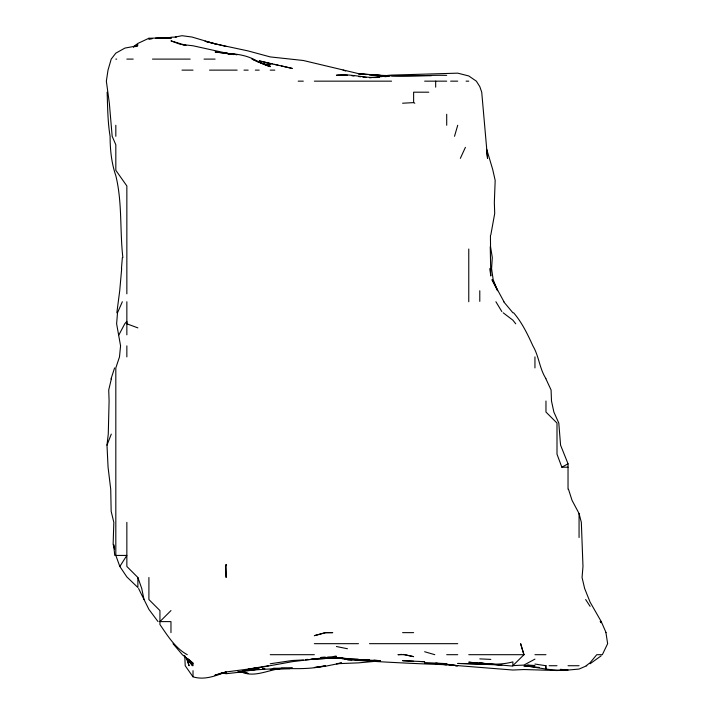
<?xml version="1.0" encoding="UTF-8"?>
<svg xmlns="http://www.w3.org/2000/svg" width="714" height="714" viewBox="0 0 714 714"><rect width="100%" height="100%" fill="white"/><g stroke="black" fill="none" stroke-linecap="round" stroke-linejoin="round"><path stroke-width="1.07" d="M121.451 268.66L122.353 257.629M121.675 268.66L119.729 290.723L116.846 312.777M114.624 549.209L113.133 544.398L113.829 522.345L111.161 511.313L110.724 489.251L108.064 467.197L106.993 445.134L108.269 434.103L109.099 401.018L108.724 389.987L111.339 378.956M490.821 234.924L494.704 213.513L494.338 202.481L495.177 180.419L492.687 169.397L486.707 149.342M454.515 136.303L457.719 125.271M111.009 378.956L114.597 367.924M106.993 445.134L111.286 434.103M122.335 301.745L117.507 312.777L116.623 323.808L120.568 345.871L119.497 356.893L115.82 367.924L115.82 555.43L119.836 566.461L126.851 576.921L137.873 587.515L137.873 577.492L126.851 566.461L126.851 522.345M460.343 158.365L465.412 147.334M118.935 334.839L124.754 323.808L126.851 321.336L126.851 323.808L137.873 327.878M119.836 566.461L126.851 555.43L115.82 555.43M170.967 610.577L159.936 621.608L170.967 621.608L170.967 632.64M512.884 666.117L468.768 662.181C483.405 663.699 498.434 665.859 512.884 661.869L512.884 665.618L523.915 654.792M586.176 665.725L590.094 662.726L596.77 654.693L602.339 654.693L607.641 643.671L605.936 632.64M133.509 46.74L137.873 43.429L148.905 38.253L159.936 37.985L157.732 38.172M590.094 663.743L601.117 655.863M133.509 47.026L137.873 44.411L133.393 46.696M545.969 401.018L545.969 412.049L557 423.072L557 454.202L561.847 467.197L568.032 463.805L560.57 445.134L558.803 423.072L553.868 412.049L551.494 401.018L551.074 389.987L545.969 378.956M534.947 659.129L523.915 665.082L512.884 665.618M586.801 665.725L579.063 669.054L568.032 670.062L557 670.535L523.915 669.536L512.884 670.027L435.674 663.868L446.705 664.743C413.647 663.654 380.508 661.932 347.441 659.709L351.85 659.923M167.96 38.288L170.967 37.244L176.492 37.039M134.803 46.731L137.873 45.732L124.95 48.07L115.82 53.148L111.214 59.101L108.01 70.124L106.359 81.155L109.34 103.218L112.169 136.303L115.82 144.79L115.82 170.289L126.851 185.952L126.851 293.838M601.117 621.35L601.117 622.733L600.295 621.608L601.117 621.35L590.094 602.107L584.65 588.514L582.053 577.492L582.981 566.461L581.339 522.345L579.063 513.544L572.021 500.282L568.478 489.251M168.959 38.261L170.967 37.637L155.527 38.137M193.021 670.66L193.021 676.836C204.418 680.362 215.548 675.881 226.115 671.954L215.084 675.132L226.115 671.954L259.2 667.679L292.294 661.682L336.41 656.282L334.206 656.327M259.2 667.679L248.169 669.089L268.66 665.725M175.26 37.039L181.999 35.7L191.968 37.039L215.084 43.857L248.169 50.944L270.231 56.915L303.325 60.494L358.473 73.622L380.526 75.389L358.473 73.854L366.193 74.613M280.263 668.634C266.991 670.339 253.202 678.22 240.154 671.347M341.426 663.011L325.379 666.26L314.347 667.528L325.379 665.787C308.368 669.91 290.839 668.438 273.542 668.215M341.426 662.913L336.41 663.743L358.473 662.86L378.322 661.057M270.231 663.761L292.294 660.495L303.325 659.95M523.915 666.162L534.947 665.519L528.324 665.064M148.905 38.253L148.905 38.931L152.216 38.538M384.944 76.728L387.149 76.46M279.058 668.67L270.231 669.58L290.089 668.67M305.53 659.798L325.379 658.513L311.045 659.174M401.661 654.372L397.957 654.693L404.552 654.693L413.62 656.648L403.428 654.426M148.905 38.931L152.216 38.645M305.53 659.549L307.734 659.397M360.677 660.111L355.161 660.084M292.294 667.608L248.169 670.294L259.2 669.072L237.146 672.409L248.169 669.91L237.146 672.49L226.115 673.721L221.099 672.883M376.117 77.496L379.429 77.317C364.97 78.656 350.851 73.31 336.41 75.238L347.441 75.229M402.589 103.218L413.62 102.62L414.807 103.218M369.495 74.934L389.353 75.639L380.526 76.005L391.558 75.104L457.736 73.158L468.768 75.952L476.336 81.155L479.79 86.59L481.727 92.186L487.546 158.365L486.555 150.645M371.708 77.594L369.495 77.674L391.558 75.684L431.265 75.729M375.011 77.46L379.429 77.29M389.353 75.586L380.526 75.684L389.353 75.845M391.558 75.934C409.97 76.594 428.329 74.952 446.705 75.363M115.82 59.101L116.685 59.101M126.851 59.101L133.206 59.101M152.475 59.101L190.165 59.101M204.052 59.101L215.084 59.101M181.999 70.124L193.021 70.124M209.514 70.124L237.146 70.124M243.965 70.124L248.169 70.124M255.317 70.124L259.2 70.124M270.231 70.124L274.81 70.124M298.193 81.155L303.325 81.155M314.347 81.155L391.558 81.155M424.643 81.155L446.705 81.155M450.614 81.155L457.736 81.155M466.09 81.155L468.768 81.155M428.793 92.186L413.62 92.186L413.62 102.62M561.847 467.197L568.032 467.197M600.295 621.608L601.117 621.608M402.589 632.64L413.62 632.64M314.347 643.671L358.473 643.671M369.495 643.671L457.736 643.671M270.231 654.693L314.347 654.693M446.705 654.693L457.736 654.693M468.768 654.693L523.978 654.693L520.622 643.671L523.915 654.693M534.947 654.693L545.969 654.693M455.996 665.725L455.452 665.725L456.978 665.769M545.969 665.725L545.505 665.725L545.969 669.143L545.969 665.725L534.947 664.047M549.12 665.725L557 665.725M568.032 665.725L579.063 665.725M320.97 657.558L347.441 658.62L340.819 657.897M369.495 659.727L358.473 659.611L380.526 660.709L373.913 660.12M487.519 664.038L457.736 663.449L501.853 664.984L479.79 663.324M263.618 64.34L270.231 64.581L263.618 64.135M420.234 661.53L424.643 661.691L402.589 660.673L413.62 661.289M281.262 668.197L290.089 668.536M479.79 658.879L490.821 659.397M560.311 669.348L568.032 669.902C553.484 671.276 539.32 667.715 525.013 665.867M222.804 672.731L226.115 672.981L222.804 672.65M327.583 657.237L336.41 657.924L325.379 657.594L358.473 659.37L347.441 659.013L336.41 657.424L325.379 657.594L339.721 658.522M341.926 658.692L347.441 659.129L336.41 657.424L338.614 657.665M525.013 665.841L539.356 667.474M351.85 75.746L354.055 76.005M358.473 76.523L360.677 76.791M362.882 77.058L366.193 77.469M229.426 53.907L215.084 51.926L237.146 54.683L226.115 53.407C237.744 53.818 249.516 55.674 259.2 62.52L251.988 59.101L270.231 66.643L260.208 62.886M231.631 54.246L233.835 54.576M526.994 665.243L530.083 665.725L526.994 665.18M230.122 53.836L226.115 53.122L229.123 53.925M232.13 54.193L234.138 54.55M336.41 646.518L347.441 648.74M270.231 63.519L272.239 63.948M274.238 64.376L278.255 65.242M265.215 65.153L270.231 66.25L260.208 62.85M281.262 65.884L292.294 68.446L259.2 60.877L269.232 63.278M215.084 43.84L205.061 41.278L226.115 46.455M185.006 45.25L181.999 44.509L193.021 45.776L230.122 53.961M186.006 45.393L170.967 40.868L180.99 44.589M424.643 651.73L434.808 654.693M343.086 70.124L345.701 70.989M187.282 654.693C175.216 648.169 167.54 635.585 159.936 624.536L159.936 610.577L148.905 599.546L148.905 577.492M503.165 312.777L512.884 320.175L515.74 323.808M193.021 665.725L193.021 663.19L182.338 654.693L173.02 643.671M188.273 658.942L193.021 663.19M503.691 301.745L512.884 312.777L513.625 312.777C522.014 322.576 527.601 334.214 532.894 345.871C538.999 356.143 539.445 368.585 545.969 378.679M184.203 655.541L192.521 665.725L189.442 661.128M158.035 621.608L148.905 609.381L138.578 588.514M585.659 599.546L590.094 606.32M192.932 676.756L185.212 665.725L184.783 655.8M503.977 301.745L492 279.692L497.578 290.723L493.187 279.692L491.571 268.66L492.294 257.629L490.536 246.598L490.438 235.575M495.909 301.745L501.853 311.59M601.259 621.608L606.079 632.64M186.22 657.701L189.094 665.725L187.023 658.71M137.873 577.492L141.747 588.514L144.014 599.546M114.579 548.245L113.588 544.398L114.758 555.43M489.759 268.66L490.821 275.988L490.259 246.598M122.87 257.629C119.747 230.452 122.406 202.473 115.82 175.68C111.491 163.033 110.09 149.619 110.099 136.303C107.644 121.683 107.689 106.939 107.127 92.186M579.063 513.544L579.063 537.517M568.032 463.805L568.032 489.251M534.947 356.893L534.947 367.924M479.79 290.723L479.79 301.388M468.768 249.007L468.768 301.745M446.705 114.249L446.705 125.271M435.674 81.155L435.674 87.162M126.851 301.745L126.851 334.839M126.851 345.871L126.851 356.893M115.82 125.271L115.82 136.303M226.115 564.542L225.472 566.461L226.115 577.492L226.115 564.542M325.379 632.64L314.347 635.683L325.379 632.711L332.724 632.64L325.379 632.64M264.716 668.67L262.511 668.848L264.716 668.661M325.379 657.299L320.97 657.469L325.379 657.299M446.705 663.592L424.643 663.056L446.705 663.592M170.967 38.538L159.936 37.646L170.967 38.538M446.705 664.243L435.674 663.235L457.736 665.725L446.705 664.243M490.821 664.163L479.79 662.913L490.821 664.163M248.169 673.454L241.153 671.535L248.169 673.454"/></g></svg>
